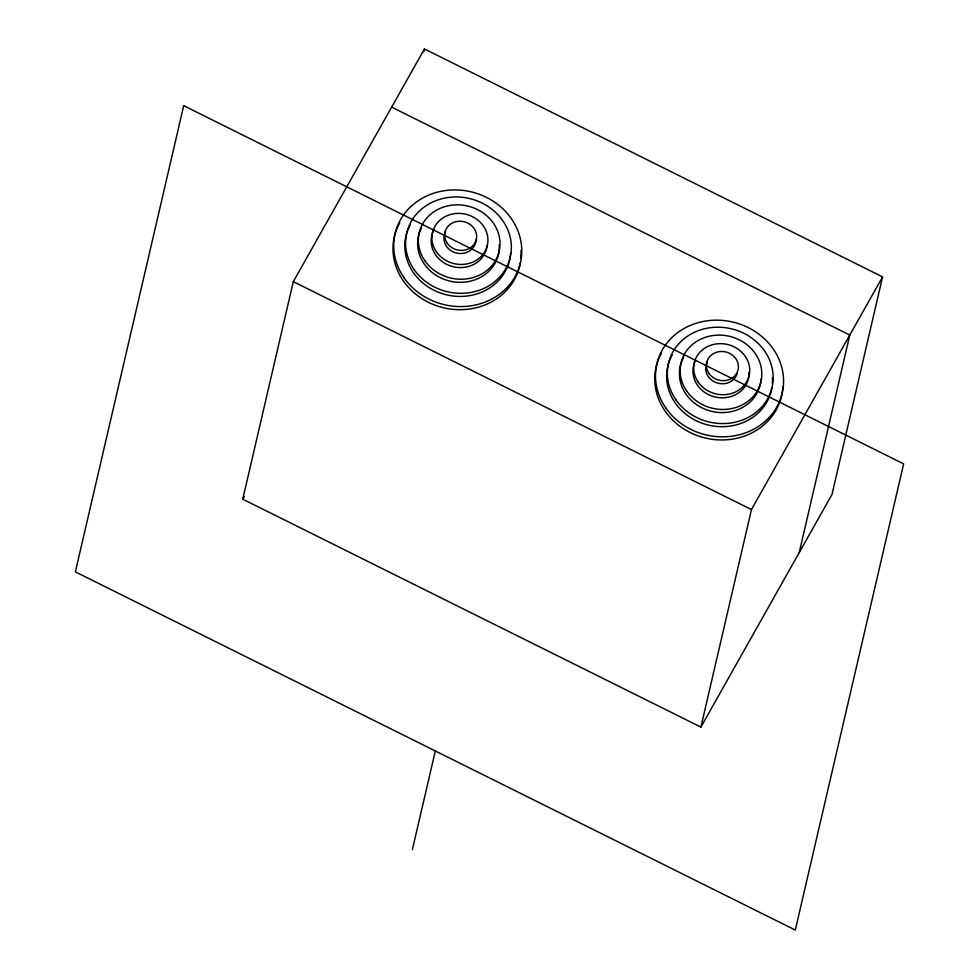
<?xml version="1.0" encoding="UTF-8"?>
<svg xmlns="http://www.w3.org/2000/svg" width="979" height="979" viewBox="0 0 979 979"><rect width="100%" height="100%" fill="white"/><g stroke="black" fill="none" stroke-linecap="round" stroke-linejoin="round"><path stroke-width="1.47" d="M242.755 499.18L293.321 281.634L424.433 48.95L882.568 276.886L832.003 494.432L700.891 727.116L242.755 499.18L244.26 496.512M423.736 51.911L424.433 48.95M412.392 849.625L435.325 750.954M700.891 727.116L751.456 509.569L882.568 276.886M799.219 552.609L849.784 335.051L391.649 107.115M293.321 281.634L751.456 509.569M782.796 386.925A64.357 57.994 13.1 0 1 702.665 437.319A64.357 57.994 13.1 0 1 661.547 353.113M761.038 379.057A41.032 36.969 13.1 0 1 709.812 410.874A41.032 36.969 13.1 0 1 683.746 357.225M771.893 387.635A53.172 47.91 13.1 0 1 703.668 423.76A53.172 47.91 13.1 0 1 672.218 354.961M772.345 377.857A53.172 47.91 13.1 0 1 772.358 383.45M748.959 371.947A28.171 25.381 13.1 0 1 716.053 397.193A28.171 25.381 13.1 0 1 695.286 360.994M737.395 372.766A16.105 14.514 13.1 0 1 716.457 382.728A16.105 14.514 13.1 0 1 707.376 362.046M520.338 262.739A64.357 57.994 13.1 0 1 437.637 306.084A64.357 57.994 13.1 0 1 399.75 222.869M520.95 250.587A64.357 57.994 13.1 0 1 520.901 258.199M499.229 244.652A41.032 36.969 13.1 0 1 450.989 281.352A41.032 36.969 13.1 0 1 421.3 228.193M510.561 253.206A53.172 47.91 13.1 0 1 444.111 294.19A53.172 47.91 13.1 0 1 410.434 224.717M487.089 245.692A28.171 25.381 13.1 0 1 451.405 266.215A28.171 25.381 13.1 0 1 434.125 229.563M475.929 240.002A16.105 14.514 13.1 0 1 456.006 252.9A16.105 14.514 13.1 0 1 445.58 231.803M183.709 105.683L75.359 571.871L795.291 930.05L903.641 463.875L183.709 105.683M676.085 400.044A53.172 47.91 13.1 0 0 767.56 398.93A53.172 47.91 13.1 0 0 717.117 327.206A53.172 47.91 13.1 0 0 676.085 400.044M686.879 391.306A41.032 36.969 13.1 0 0 757.489 390.45A41.032 36.969 13.1 0 0 718.562 335.099A41.032 36.969 13.1 0 0 686.879 391.306M666.063 408.329A64.357 57.994 13.1 0 0 776.8 406.995A64.357 57.994 13.1 0 0 715.735 320.17A64.357 57.994 13.1 0 0 666.063 408.329M709.041 373.537A16.105 14.514 13.1 0 0 736.746 373.195A16.105 14.514 13.1 0 0 721.474 351.473A16.105 14.514 13.1 0 0 709.041 373.537M698.296 382.238A28.171 25.381 13.1 0 0 746.769 381.651A28.171 25.381 13.1 0 0 720.042 343.653A28.171 25.381 13.1 0 0 698.296 382.238M414.288 269.788A53.172 47.91 13.1 0 0 505.776 268.687A53.172 47.91 13.1 0 0 455.333 196.963A53.172 47.91 13.1 0 0 414.288 269.788M425.094 261.063A41.032 36.969 13.1 0 0 495.704 260.206A41.032 36.969 13.1 0 0 456.765 204.844A41.032 36.969 13.1 0 0 425.094 261.063M404.266 278.085A64.357 57.994 13.1 0 0 515.003 276.739A64.357 57.994 13.1 0 0 453.95 189.926A64.357 57.994 13.1 0 0 404.266 278.085M447.256 243.281A16.105 14.514 13.1 0 0 474.962 242.951A16.105 14.514 13.1 0 0 459.677 221.23A16.105 14.514 13.1 0 0 447.256 243.281M436.499 251.982A28.171 25.381 13.1 0 0 484.972 251.395A28.171 25.381 13.1 0 0 458.245 213.398A28.171 25.381 13.1 0 0 436.499 251.982"/></g></svg>
